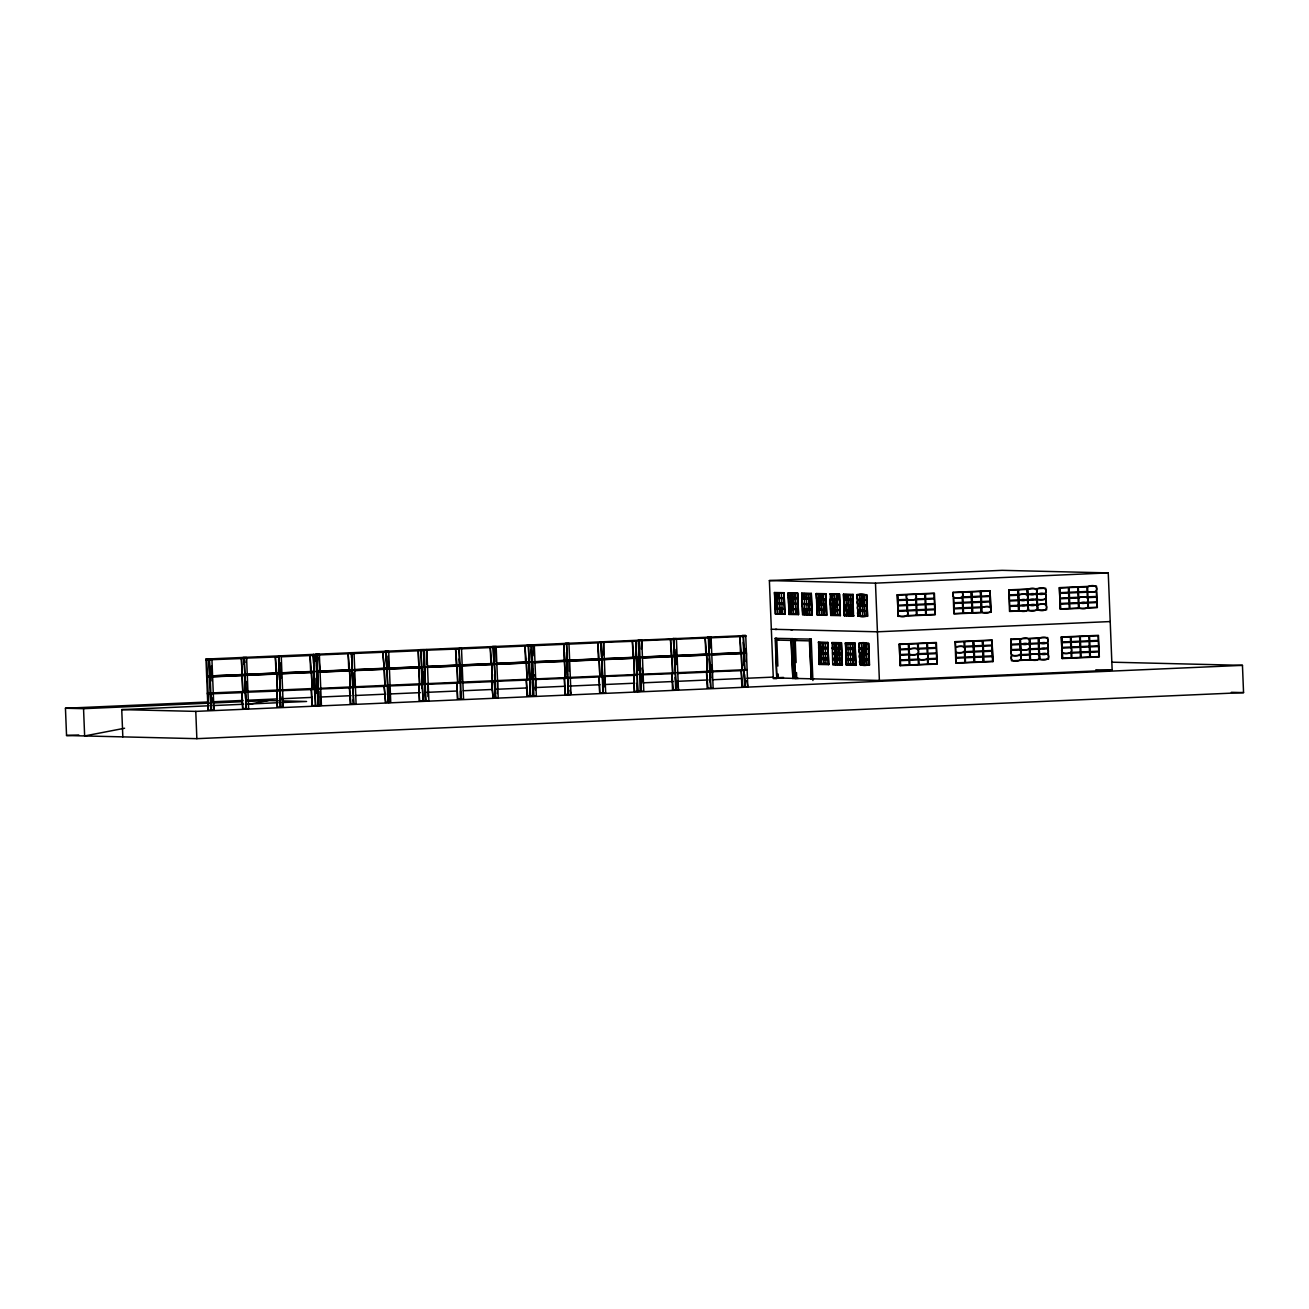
<?xml version="1.0" encoding="UTF-8"?>
<svg xmlns="http://www.w3.org/2000/svg" width="1309" height="1309" viewBox="0 0 1309 1309"><rect width="100%" height="100%" fill="white"/><g stroke="black" fill="none" stroke-linecap="round" stroke-linejoin="round"><path stroke-width="1.5" d="M124.584 728.246L84.643 735.953L83.547 708.676L65.45 708.251L66.546 735.511L196.857 738.669L1243.55 692.608L1242.454 665.348L1112.143 662.19M248.432 704.406L268.41 700.544L278.457 700.79M776.695 678.651L773.324 678.569L769.381 580.574L1002.154 570.331L1108.248 572.9L1112.159 670.208L879.386 680.451L773.292 677.882L783.502 677.44M769.381 580.574L875.476 583.143L1108.248 572.9M774.486 592.519L784.058 592.715L784.925 614.297L775.353 614.101L774.486 592.519L775.582 606.231M776.662 592.944L776.859 597.608M779.33 592.993L779.28 597.657M781.408 593.042L781.538 597.722M784.058 592.715L784.925 614.297M788.083 592.846L797.672 593.042L798.539 614.625L788.951 614.445L788.64 592.83M788.182 593.222L788.378 597.886L788.182 593.222L797.279 593.435L797.23 598.098M792.534 593.337L792.714 597.984M797.672 593.042L798.539 614.625M795.201 593.386L795.381 598.033M801.697 593.19L811.285 593.37L812.153 614.968L802.564 614.772L801.697 593.19L803.039 612.776M811.285 593.37L812.153 614.968M810.664 593.762L810.844 598.426M816.276 593.533L825.864 593.73L826.732 615.312L817.143 615.115L816.276 593.533L817.471 609.209M818.469 593.959L819.058 598.606L818.698 593.942M821.136 594.008L821.087 598.671L820.956 594.008M825.864 593.73L826.732 615.312M829.89 593.861L839.478 594.057L840.345 615.639L830.757 615.443L830.217 594.221M834.34 594.335L834.52 598.998M836.991 594.384L837.187 599.047M839.478 594.057L840.345 615.639M838.856 594.45L839.036 599.113M843.503 594.188L844.37 615.786L843.503 594.188L853.075 594.384L853.403 615.999L853.075 594.384M779.117 597.657L779.15 592.993M850.605 594.728L850.572 599.391M852.454 594.777L852.65 599.44M857.1 594.531L866.689 594.711L867.556 616.31L857.968 616.114L857.1 594.531L858.049 604.316M776.875 598.344L777.071 603.007M781.8 598.442L781.768 603.105M859.686 594.941L859.882 599.604M866.689 594.711L867.556 616.31M863.809 595.055L863.989 599.718M788.411 598.622L797.492 598.818L797.688 603.482L788.591 603.285L788.411 598.622L788.951 614.445M866.067 595.104L866.247 599.767M792.747 598.72L792.943 603.384M810.893 593.762L801.795 593.55L802.204 598.197M795.414 598.769L795.594 603.433M808.586 598.377L808.618 593.697L808.766 598.377M897.303 594.777L934.413 593.141L935.281 614.739L898.17 616.359L897.303 594.777L898.17 616.359M952.968 592.322L990.079 590.703L990.946 612.285L953.836 613.905L953.116 592.322M1008.65 589.868L1045.744 588.248L1046.611 609.83L1009.517 611.45L1008.781 589.868M1059.374 587.643L1096.484 586.023L1097.351 607.605L1060.241 609.225L1059.374 587.643L1060.372 609.225M804.495 598.998L804.462 603.662M806.524 599.064L806.72 603.711M897.761 595.12L906.335 594.744L906.532 599.407L897.941 599.784L897.81 595.12M971.245 591.897L962.671 592.273L962.917 596.92L971.442 596.56L971.245 591.897L971.442 596.56M980.49 591.488L971.916 591.864L972.162 596.528L980.67 596.151L980.49 591.488L980.67 596.151M1018.337 589.819L1026.91 589.443L1027.107 594.106L1018.517 594.482L1018.337 589.819L1018.582 594.482M1027.581 589.41C1039.559 584.092 1040.099 598.328 1027.761 594.073L1027.581 589.41L1027.827 594.073M1036.826 589.001C1048.804 583.699 1049.343 597.918 1037.006 593.664L1036.826 589.001L1037.055 593.664M1087.55 586.776C1099.527 581.458 1100.084 595.693 1087.746 591.439L1087.615 586.776M810.876 599.162L811.056 603.825M818.681 599.358L818.878 604.005M821.348 599.407L821.299 604.071M830.217 599.637L839.298 599.833L839.478 604.496L830.397 604.283L830.217 599.637L830.757 615.443M852.683 594.777L843.601 594.564L844.01 599.211M834.553 599.735L834.733 604.398M837.22 599.784L837.4 604.447M850.392 599.375L850.425 594.711M779.33 603.056L779.362 598.393L779.51 603.056M850.817 600.111L850.785 604.791M852.683 600.177L852.863 604.84M777.104 603.744L777.284 608.39M782.013 603.842L781.98 608.505M859.915 600.34L860.095 604.987M864.022 600.455L864.218 605.102M866.28 600.504L866.476 605.167M788.623 604.022L797.705 604.218L797.901 608.881L788.803 608.669L788.852 604.005M792.959 604.12L793.156 608.783M795.627 604.169L795.807 608.832M811.105 599.162L802.008 598.949L802.433 603.596M808.798 603.76L808.847 599.097L808.978 603.776M925.005 598.589L916.431 598.966L916.251 594.319L924.825 593.942L924.956 598.589M934.25 598.197L925.676 598.557L925.479 593.91L934.07 593.533L934.201 598.18M1017.862 594.515L1009.288 594.891L1009.092 590.228L1017.682 589.852L1017.813 594.515M1068.602 592.273L1060.012 592.65L1059.832 587.986L1068.406 587.626L1068.537 592.273M804.724 604.398L804.675 609.061M806.982 604.447L806.933 609.11M809.24 604.496L809.191 609.176M811.089 604.562L811.285 609.225M821.136 604.071L821.168 599.391M897.974 600.52L906.564 600.144L906.744 604.807L898.17 605.183L898.039 600.52M971.458 597.297L962.884 597.673L963.129 602.32L971.654 601.944L971.458 597.297L971.654 601.944M980.703 596.888L972.129 597.264L972.374 601.911L980.899 601.551L980.703 596.888L980.899 601.551M1018.549 595.219C1030.527 589.901 1031.083 604.136 1018.746 599.882L1018.549 595.219L1018.795 599.882M1027.794 594.81C1039.771 589.492 1040.328 603.727 1027.99 599.473L1027.794 594.81L1028.04 599.473M1037.039 594.401C1049.016 589.083 1049.556 603.318 1037.219 599.064L1037.039 594.401L1037.284 599.064M1087.763 592.175L1096.353 591.799L1096.533 596.462L1087.959 596.822L1087.828 592.175M818.894 604.742L819.499 609.405L819.123 604.742M821.561 604.791L821.528 609.47M830.43 605.036L839.511 605.233L839.707 609.896L830.61 609.683L830.659 605.02M834.766 605.134L834.962 609.798M852.912 600.16L843.814 599.964L844.223 604.611M846.318 604.66L846.121 599.997M850.605 604.774L850.654 600.111M779.542 608.456L779.591 603.776L779.722 608.456M851.03 605.511L850.997 610.174M852.895 605.576L853.075 610.223M777.317 609.127L777.497 613.79M862.386 605.789L862.353 610.452M864.235 605.854L864.431 610.501M866.509 605.903L866.689 610.567M788.836 609.405L797.934 609.618L798.114 614.281L789.032 614.068L789.065 609.405M811.318 604.545L802.237 604.349L802.646 608.996M793.189 609.519L793.369 614.183M795.839 609.569L796.036 614.232M809.027 609.16L809.06 604.496M925.234 603.989L916.644 604.365L916.464 599.702L925.038 599.342L925.168 603.989M1018.075 599.915L1009.501 600.275L1009.304 595.628L1017.895 595.251L1018.026 599.898M1068.815 597.673L1060.225 598.049L1060.045 593.386L1068.619 593.01L1068.749 597.673M898.187 605.92L906.777 605.543L906.957 610.207L898.383 610.583L898.252 605.92M916.676 605.102L925.25 604.725L925.447 609.389L916.856 609.765L916.725 605.102M953.868 603.465L962.442 603.089L962.622 607.752L954.048 608.129L953.917 603.465M971.687 602.696L963.097 603.056L963.342 607.72L971.867 607.343L971.687 602.696L971.867 607.343M980.932 602.287L972.342 602.664L972.587 607.311L981.112 606.934L980.932 602.287L981.112 606.934M1018.778 600.618C1030.739 595.3 1031.296 609.519 1018.958 605.265L1018.778 600.618L1019.007 605.265M1028.007 600.209C1039.984 594.891 1040.54 609.127 1028.203 604.856L1028.007 600.209L1028.252 604.873M1037.252 599.8L1045.826 599.424L1046.022 604.087L1037.448 604.463L1037.252 599.8L1037.448 604.463M1078.747 597.968C1090.724 592.666 1091.264 606.885 1078.927 602.631L1078.796 597.968M1087.992 597.575L1096.566 597.199L1096.746 601.845L1088.172 602.222L1088.041 597.575M809.453 609.896L809.404 614.559L809.273 609.896M811.302 609.961L811.498 614.608M821.348 609.454L821.381 604.791M819.123 610.141L819.303 614.805M821.774 610.19L821.741 614.87M837.613 609.847L837.024 605.183L837.384 609.847M830.642 610.419L839.724 610.632L839.92 615.279L830.822 615.083L830.871 610.419M834.978 610.534L835.175 615.181M853.124 605.56L844.027 605.363L844.452 610.01M850.817 610.174L850.866 605.511M779.755 613.839L779.804 609.176L779.935 613.856M851.259 610.91L851.21 615.574M860.308 610.387L859.718 605.74L860.095 610.403M853.108 610.976L853.304 615.623M862.598 611.188L862.566 615.852M864.464 611.238L864.644 615.901M866.722 611.303L866.902 615.95M811.531 609.945L802.45 609.749L802.859 614.396M916.202 609.798L907.628 610.174L907.432 605.511L916.022 605.134L916.153 609.798M1018.304 605.298L1009.714 605.674L1009.534 601.027L1018.107 600.651L1018.238 605.298M1069.028 603.073L1060.454 603.449L1060.257 598.786L1068.848 598.409L1068.978 603.073M971.9 608.08L963.326 608.456L963.555 613.119L972.08 612.743L971.9 608.08L972.08 612.743M981.145 607.671L972.554 608.047L972.8 612.71L981.325 612.334L981.145 607.671L981.325 612.334M981.799 607.638C993.776 602.336 994.333 616.555 981.995 612.301L981.865 607.654M1018.991 606.002C1030.968 600.7 1031.508 614.919 1019.171 610.665L1018.991 606.002L1019.236 610.665M1028.236 605.609C1040.213 600.291 1040.753 614.51 1028.416 610.256L1028.236 605.609L1028.465 610.256M1037.464 605.2C1049.442 599.882 1049.998 614.101 1037.661 609.847L1037.464 605.2L1037.661 609.847M1078.96 603.367C1090.937 598.049 1091.493 612.285 1079.156 608.031L1079.025 603.367M1088.204 602.958L1096.778 602.582L1096.975 607.245L1088.384 607.621L1088.254 602.958M821.561 614.854L821.61 610.19M837.842 615.23L837.236 610.583L837.613 615.246M853.337 610.959L844.256 610.747L844.665 615.41M851.046 615.574L851.079 610.91M860.357 615.786L859.948 611.139L860.537 615.786M857.968 616.114L858.279 610.19M916.415 615.197L907.841 615.557L907.644 610.91L916.235 610.534L916.365 615.197M925.659 614.788L917.085 615.165L916.889 610.501L925.479 610.125L925.61 614.788M962.851 613.152L954.261 613.528L954.081 608.865L962.655 608.489L962.786 613.152M1018.517 610.698L1009.926 611.074L1009.746 606.411L1018.32 606.034L1018.451 610.698M776.793 629.367L775.239 629.433M792.485 629.744L790.914 629.809M245.568 692.494L246.223 708.709L245.568 692.494L208.131 693.95L208.016 710.149L205.971 659.065L745.737 635.552L747.799 686.636L744.608 686.734L743.97 670.503L745.377 686.75M244.194 658.427L244.848 674.659L244.194 658.427L206.773 659.9L207.427 676.115M245.094 658.149L278.866 656.905L279.521 673.121L278.866 656.905M314.225 655.171L420.991 650.655L421.629 666.87L420.991 650.655M424.1 650.328L421.694 650.442L424.46 650.508M425.343 650.229L459.115 648.969L459.77 665.201L459.115 648.969M460.752 648.855L601.24 642.719L601.895 658.934L601.24 642.719M602.14 642.441L635.912 641.197L636.55 657.413L635.912 641.197M640.265 640.772L745.77 636.37M1110.196 621.562L877.423 631.805L771.345 629.236M778.56 639.921L775.664 640.052L776.777 678.078L775.19 638.35L776.744 638.285L777.857 666.085M794.432 678.406L792.845 638.677L791.274 638.743L792.878 678.471L790.947 640.428L775.664 640.052M796.968 640.363L794.056 640.494L795.185 678.52L793.598 638.792L795.152 638.727M812.905 680.533L811.236 639.119L809.682 639.185L811.269 678.913L809.355 640.87L794.056 640.494M818.24 642.195L827.828 642.392L828.712 664.645L819.123 664.448L818.779 642.163M820.416 642.604L821.283 664.138M818.812 642.85L827.304 643.079M823.083 642.654L823.721 664.187L822.903 642.654M825.161 642.719L825.979 664.252M827.828 642.392L828.712 664.645M818.6 643.226L827.223 643.455M831.837 642.523L841.425 642.719L842.325 664.972L832.737 664.776L832.18 642.883M832.426 643.177L840.902 643.423M836.287 642.997L837.155 664.514M841.425 642.719L842.325 664.972M838.954 643.046L839.822 664.563M840.803 643.112L841.671 664.628M845.45 642.85L855.039 643.046L855.939 665.299L846.35 665.103L845.45 642.85L846.269 649.395M832.197 643.553L840.836 643.783M855.039 643.046L855.939 665.299M846.023 643.504L854.515 643.75M852.552 643.373L853.19 664.907L852.388 643.373M845.81 643.881L854.45 644.11M854.417 643.439L855.284 664.956M859.064 643.177L860.471 664.743L869.52 664.956L868.652 643.373L859.064 643.177L859.931 664.759L869.52 664.956M861.649 643.603L861.829 648.25M868.652 643.373L868.963 664.988M865.756 643.717L865.953 648.364M868.014 643.766L868.211 648.43M818.747 647.202L827.386 647.431M899.283 644.11L936.393 642.474L937.26 664.056L900.15 665.692L899.283 644.11L900.15 665.692M954.965 641.655L992.058 640.036L992.926 661.618L955.832 663.238L955.095 641.655M1010.63 639.201L1047.724 637.581L1048.591 659.163L1011.497 660.783L1010.761 639.201M1061.354 636.976L1098.464 635.34L1099.331 656.938L1062.221 658.558L1061.354 636.976L1062.221 658.558M832.36 647.546L841 647.759M918.231 643.652L926.805 643.275L926.985 647.922L918.411 648.299L918.28 643.652M964.651 641.606L973.225 641.23L973.421 645.877L964.831 646.253L964.7 641.606M982.47 640.821L973.896 641.197L974.076 645.844L982.666 645.484L982.421 640.821L982.666 645.484M1011.072 639.561L1019.662 639.185L1019.842 643.848L1011.268 644.208L1011.137 639.561M1020.316 639.152C1032.179 633.834 1032.916 648.053 1020.513 643.815L1020.316 639.152L1020.513 643.815M1029.561 638.743L1038.135 638.367L1038.332 643.03L1029.741 643.406L1029.561 638.743L1029.807 643.406M1038.806 638.334C1050.783 633.032 1051.323 647.251 1038.986 642.997L1038.806 638.334L1039.051 642.997M1061.812 637.319L1070.386 636.959L1070.582 641.606L1061.992 641.983L1061.861 637.336M818.812 648.626L827.435 648.855M827.419 648.168L818.55 647.89L827.648 648.168M832.393 648.217L841.245 648.495M244.488 674.479L206.642 676.098L315.813 671.484M245.765 674.364L276.346 673.022M276.755 673.055L275.332 656.823L275.986 673.039L279.161 672.957L278.588 658.754M280.421 672.842L311.018 671.501M311.411 671.533L309.988 655.302L310.642 671.517L313.816 671.435M318.562 671.173L349.143 669.815M349.552 669.864L348.129 653.616L348.767 669.832L351.957 669.75M353.217 669.635L383.815 668.294M384.208 668.326L382.784 652.095L384.208 668.326L386.613 668.228L385.975 652.013M387.889 668.114L421.285 666.706M428.059 666.346L456.612 665.087M457.005 665.136L455.581 648.888L456.236 665.103L459.41 665.021L459.164 658.934M460.686 664.907L491.268 663.565M491.66 663.598L490.253 647.366L490.891 663.581L494.082 663.499L492.626 646.45L496.16 646.531L498.205 697.615L495.031 697.713L494.377 681.498L495.8 697.73M497.387 663.303L525.94 662.043M526.333 662.076L524.909 645.844L525.563 662.059L528.738 661.978L528.574 657.92M535.512 661.618L598.737 658.836M599.129 658.869L597.706 642.637L598.36 658.852L601.535 658.771M604.84 658.574L633.392 657.314M633.785 657.347L632.378 641.115L633.016 657.331L636.207 657.249L635.879 649.133M642.981 656.889L671.517 655.629M671.926 655.678L670.503 639.43L671.157 655.645L674.331 655.564L673.922 645.435M675.608 655.465L706.189 654.107M706.582 654.14L705.158 637.908L705.813 654.124L709.003 654.042M712.309 653.846L740.845 652.586M741.254 652.618L739.83 636.387L740.485 652.602L743.659 652.52L743.25 642.375M845.974 647.873L854.597 648.086M832.426 648.953L841.049 649.182M841.016 648.495L832.164 648.233M845.761 648.56L854.859 648.757L845.99 648.544M210.111 682.889L209.865 676.818L207.46 676.917L208.098 693.132M211.109 676.704L244.521 675.297L245.176 691.512M245.781 675.182L279.193 673.759L279.439 679.846M280.437 673.66L313.849 672.237M318.562 671.975L351.99 670.568L352.645 686.783M353.234 670.453L386.646 669.03L386.81 673.088M387.889 668.932L421.318 667.508L421.973 683.723M426.799 667.263L459.443 665.839L460.097 682.054M460.686 665.725L494.115 664.301M534.252 662.534L566.912 661.11L567.484 675.297M568.155 660.996L601.567 659.572M603.58 659.491L636.239 658.051L636.812 672.253M641.721 657.805L674.364 656.382L674.773 666.51M675.608 656.267L709.036 654.844M711.049 654.762L743.692 653.322L744.183 665.496M212.025 680.925L211.862 676.868L244.881 675.46L245.536 691.676L244.881 675.46M279.553 673.939L280.191 690.154L279.553 673.939L247.286 675.362M281.353 677.866L281.19 673.808L314.209 672.417L314.864 688.632M352.334 670.732L352.988 686.947L352.334 670.732L320.083 672.155M387.006 669.21L387.66 685.425L387.006 669.21L354.755 670.633M421.662 667.688L422.316 683.903L421.662 667.688L389.411 669.095M426.783 667.41L459.803 666.003L460.457 682.218L459.803 666.003M462.012 680.075L461.439 665.888L494.458 664.481L495.113 680.696L494.458 664.481M529.131 662.959L529.785 679.175L529.131 662.959L496.111 664.35L528.771 662.779L529.425 678.995M534.236 662.681L567.255 661.274L567.91 677.489L566.781 677.309M569.3 671.288L568.908 661.16L601.927 659.752L602.582 675.968L601.927 659.752M603.564 659.621L636.583 658.231L637.238 674.446L636.583 658.231M674.724 656.545L675.379 672.761L674.724 656.545L642.474 657.969M676.688 664.53L676.36 656.431L709.38 655.024L710.034 671.239L709.38 655.024M711.032 654.893L744.052 653.502L744.706 669.717L744.052 653.502M846.023 649.28L854.662 649.509M861.862 648.986L862.058 653.649M865.985 649.1L866.165 653.764M868.243 649.166L868.423 653.813M818.976 652.602L827.599 652.831M991.895 645.075L983.321 645.452L983.141 640.788L991.715 640.412L991.846 645.075M1089.055 640.805L1080.481 641.165L1080.301 636.518L1088.875 636.141L1089.006 640.788M818.992 653.289L827.861 653.567M832.573 652.929L841.212 653.158M909.199 649.444C921.176 644.126 921.732 658.362 909.395 654.107L909.248 649.444M918.443 649.035L927.017 648.659L927.214 653.322L918.623 653.698L918.493 649.035M955.619 647.399C967.596 642.097 968.153 656.316 955.815 652.062L955.685 647.399M964.864 646.99L973.454 646.63L973.634 651.277L965.06 651.653L964.929 647.006M982.683 646.221L974.109 646.597L974.354 651.244L982.879 650.868L982.683 646.221L982.879 650.868M1011.301 644.961L1019.875 644.584L1020.055 649.231L1011.481 649.608L1011.35 644.961M1020.529 644.552C1032.408 639.234 1033.128 653.453 1020.725 649.199L1020.529 644.552L1020.775 649.215M1029.774 644.143L1038.364 643.766L1038.544 648.43L1029.97 648.806L1029.774 644.143L1030.019 648.806M1039.019 643.733C1050.996 638.416 1051.552 652.651 1039.199 648.397L1039.019 643.733L1039.264 648.397M1062.024 642.719L1070.598 642.343L1070.795 647.006L1062.221 647.382L1062.09 642.719M819.025 654.025L827.664 654.238M832.606 653.616L841.245 653.895M846.187 653.273L854.826 653.486M832.639 654.353L841.262 654.582M846.236 654.68L854.875 654.909M862.075 654.385L862.271 659.049M866.198 654.5L866.378 659.163M868.456 654.565L868.636 659.212M819.189 658.002L827.828 658.231M936.442 652.913L927.868 653.289L927.688 648.626L936.262 648.266L936.393 652.913M992.124 650.475L983.534 650.835L983.354 646.188L991.927 645.812L992.058 650.475M1080.04 646.597L1071.449 646.973L1071.269 642.31L1079.843 641.95L1079.974 646.597M1089.284 646.188L1080.694 646.564L1080.514 641.917L1089.088 641.541L1089.219 646.188M909.411 654.844L918.002 654.467L918.182 659.131L909.608 659.507L909.477 654.844M955.848 652.798L964.422 652.422L964.602 657.085L956.028 657.462L955.897 652.798M973.667 652.013L965.077 652.389L965.273 657.053L973.847 656.676L973.667 652.013L973.847 656.676M982.912 651.62L974.321 651.98L974.567 656.643L983.092 656.267L982.912 651.62L983.092 656.267M1020.758 649.951L1029.332 649.575L1029.512 654.222L1020.938 654.598L1020.758 649.951L1020.938 654.598M1029.987 649.542L1038.577 649.166L1038.757 653.829L1030.183 654.189L1029.987 649.542L1030.232 654.189M1039.231 649.133C1051.209 643.815 1051.765 658.051 1039.428 653.796L1039.231 649.133L1039.477 653.796M832.802 658.329L841.425 658.558M819.238 659.425L827.877 659.638M832.589 659.016L841.458 659.294M846.399 658.656L855.039 658.885M832.851 659.752L841.491 659.965M846.432 659.343L855.072 659.621M846.465 660.08L855.088 660.309M862.304 659.785L862.484 664.448M866.411 659.9L866.607 664.563M868.669 659.949L868.865 664.612M819.401 663.401L828.041 663.63M936.671 658.312L928.081 658.689L927.901 654.025L936.475 653.649L936.606 658.312M992.337 655.858L983.763 656.234L983.566 651.587L992.14 651.211L992.271 655.858M1080.252 651.997L1071.678 652.373L1071.482 647.71L1080.072 647.333L1080.203 651.997M819.647 663.745L828.695 663.974M909.64 660.243L918.214 659.867L918.394 664.53L909.82 664.89L909.69 660.243M956.061 658.198L964.635 657.822L964.831 662.485L956.241 662.861L956.11 658.198M973.88 657.413L965.306 657.789L965.486 662.452L974.06 662.076L973.831 657.413L974.06 662.076M983.124 657.003L974.551 657.38L974.78 662.043L983.304 661.667L983.124 657.003L983.304 661.667M1020.971 655.334L1029.545 654.975L1029.741 659.621L1021.151 659.998L1020.971 655.334L1021.216 659.998M1030.216 654.942C1042.193 649.624 1042.733 663.843 1030.396 659.589L1030.216 654.942L1030.461 659.589M1039.444 654.533C1051.422 649.215 1051.978 663.434 1039.641 659.18L1039.444 654.533L1039.69 659.18M819.123 664.448L819.025 648.053M833.015 663.728L841.638 663.958M833.26 664.088L842.292 664.301L836.876 664.17M846.612 664.056L855.252 664.285M854.646 643.423L845.549 643.226L846.645 664.727M848.51 664.792L847.872 643.259M532.19 679.06L425.016 683.723L425.13 667.525M533.254 679.027L639.643 674.348M640.706 674.299L747.112 669.619M846.35 665.103L846.481 654.598M850.768 664.841L850.13 643.308M246.452 692.216L280.224 690.972L280.879 707.187L279.75 706.991M281.124 690.694L314.896 689.434L315.551 705.666L317.956 705.551L315.829 654.222L319.363 654.32L321.425 705.404L318.234 705.486L317.923 697.386M319.249 689.009L353.021 687.765L353.675 703.98L356.081 703.882L354.035 652.782L350.501 652.7L354.068 653.6M353.921 687.487L387.693 686.243L388.348 702.458L390.753 702.344L388.708 651.26L385.157 651.178M388.577 685.965L422.349 684.705L423.003 700.937L422.349 684.705M426.718 684.28L460.49 683.036L461.128 699.251L460.015 699.055M462.126 682.905L495.146 681.514M496.046 681.236L529.818 679.993L530.472 696.208L532.878 696.093L530.75 644.764L534.285 644.862L536.346 695.946L533.156 696.028L532.583 681.842M534.17 679.551L567.942 678.307L568.597 694.523L571.002 694.424L568.957 643.324L565.423 643.243M569.579 678.177L602.615 676.786L603.253 693.001L602.615 676.786M603.498 676.508L637.27 675.264L637.925 691.479L636.796 691.283M641.639 674.822L675.411 673.579L676.049 689.794L678.471 689.696L676.409 638.596L672.875 638.514L676.442 639.414M711.114 637.892L707.547 636.992L711.082 637.074L713.127 688.174L710.722 688.272L710.067 672.057L677.817 673.481M710.967 671.779L744.739 670.535M936.884 663.712L928.31 664.088L928.114 659.425L936.704 659.049L936.835 663.712M1080.465 657.396L1071.891 657.773L1071.695 653.109L1080.285 652.733L1080.416 657.396M65.45 708.251L208.278 701.968M212.353 701.788L242.95 700.43M247.041 700.25L277.639 698.908M281.73 698.728L312.327 697.386M320.492 697.026L351.09 695.684M355.181 695.504L385.779 694.146M389.869 693.966L420.467 692.625M426.587 692.363L457.185 691.005M463.321 690.743L491.873 689.483M495.964 689.303L526.562 687.961M534.726 687.601L565.324 686.243M569.415 686.08L600.013 684.722M604.087 684.542L634.701 683.2M642.866 682.84L673.464 681.498M677.538 681.318L708.153 679.96M712.227 679.78L740.796 678.537M746.915 678.258L773.439 677.097M776.777 678.078L780.082 677.964M83.547 708.676L209.489 703.146M213.547 702.966L242.001 701.706M248.088 701.444L268.41 700.544M792.469 678.455L795.365 678.324M795.185 678.52L798.49 678.406M810.876 678.896L813.773 678.782M122.833 736.869L121.737 709.609L209.08 705.764M213.138 705.584L243.621 704.242M247.679 704.062L278.146 702.72M282.22 702.54L306.584 701.477L282.466 700.888M208.016 710.149L211.191 710.067L210.553 693.852M242.689 708.627L242.034 692.412L242.689 708.627L245.094 708.513M277.344 707.105L276.69 690.874L277.344 707.105L280.535 707.007L279.881 690.792M312.017 705.567L311.362 689.352L312.017 705.567L314.422 705.469M350.91 703.915L349.487 687.683L350.141 703.898L353.315 703.817L353.152 699.759M385.582 702.393L384.159 686.145L385.582 702.393L387.988 702.279L387.333 686.063M419.469 700.839L418.815 684.623L419.469 700.839L421.874 700.74M457.594 699.17L456.956 682.954L457.594 699.17L460.784 699.088L460.457 690.972M493.035 697.664L491.611 681.433L493.035 697.664L495.44 697.55L494.802 681.334M527.707 696.143L526.283 679.895L526.938 696.11L530.112 696.028L529.867 689.941M565.063 694.441L564.408 678.226L565.063 694.441L568.237 694.359L567.828 684.214M599.718 692.919L599.08 676.704L599.718 692.919L602.909 692.821L602.255 676.606M634.39 691.397L633.736 675.166L634.39 691.397L637.565 691.299L637.238 683.2M641.034 691.152L638.628 691.25M673.284 689.728L671.877 673.497L672.515 689.712L675.706 689.63L675.215 677.457M707.956 688.207L706.533 671.975L707.187 688.19L710.362 688.092M742.612 686.685L741.205 670.437L741.843 686.669L745.034 686.571L744.543 674.413M210.127 693.999L210.782 710.214L213.956 710.132L211.911 659.049L208.376 658.951L211.943 659.851M245.454 708.693L248.628 708.611L246.583 657.511L243.049 657.429M277.737 656.709L281.239 655.989L283.284 707.073L280.11 707.171L280.224 690.972M422.234 700.92L425.409 700.822L423.363 649.739M425.294 690.628L425.703 700.757L428.877 700.675L426.832 649.591L423.331 650.311M457.986 648.789L461.488 648.053L463.55 699.153L460.359 699.235L460.49 683.036M602.484 692.985L605.674 692.886L603.613 641.803L600.078 641.721M638.285 640.281L640.33 691.365L637.156 691.463L637.27 675.264M640.265 691.136L643.799 691.217L641.754 640.134L634.783 641.001M121.737 709.609L195.777 711.392L1242.454 665.348M66.546 735.511L78.785 734.971M990.079 590.703L990.946 612.285M829.988 594.237L839.085 594.433M866.296 595.104C853.223 589.983 854.188 604.3 866.476 599.751M788.378 597.886L797.459 598.082M801.992 598.213L811.073 598.409M830.184 598.9L839.265 599.097M843.781 599.227L852.879 599.424M866.509 600.504C853.452 595.382 854.401 609.699 866.705 605.151M802.204 603.613L811.285 603.809M844.01 604.627L853.092 604.823M866.722 605.887C853.664 600.782 854.63 615.099 866.918 610.55M802.417 608.996L811.498 609.209M844.223 610.01L853.304 610.223M866.951 611.287C853.877 606.182 854.842 620.482 867.131 615.95M802.63 614.396L811.727 614.608M844.436 615.41L853.517 615.623M844.37 615.786L853.943 615.966M742.203 635.47L745.737 635.552M775.19 638.35L792.845 638.677M793.598 638.792L811.236 639.119M973.356 645.877L973.176 641.23M831.951 642.899L841.033 643.095M868.243 643.75C855.186 638.645 856.151 652.962 868.44 648.413M641.786 640.935L641.345 649.035M973.585 651.277L973.389 646.63M603.645 642.621L603.367 654.762M868.472 649.149C855.399 644.044 856.364 658.345 868.652 653.813M530.783 645.582L534.317 645.664M531.912 645.779L527.282 644.928L531.879 644.961L533.925 696.044M528.443 645.926L529.098 662.141L528.345 644.879M845.99 653.944L855.072 654.222M868.685 654.549C855.611 649.444 856.577 663.745 868.865 659.212M742.89 652.504L746.425 652.586L639.25 657.249L638.677 643.046M496.193 647.35L495.996 661.52M746.457 653.387L746.015 661.487M992.926 661.618L991.927 640.019M818.992 658.689L828.073 658.951M868.898 659.949C855.824 654.827 856.79 669.144 869.094 664.596M673.562 655.547L677.097 655.629M419.829 649.657L424.427 649.689L425.703 700.757M426.865 650.393L426.669 664.563M638.203 657.298L531.798 661.978L531.307 649.804M388.724 652.078L385.55 652.16L386.973 668.392L386.319 652.177M637.287 658.002L640.052 658.067M1095.829 669.815L1112.159 670.208M832.819 664.416L841.9 664.612M846.416 664.743L855.513 664.956M566.11 660.276L566.552 652.193M315.862 655.04L319.396 655.122M313.456 655.138L316.991 655.236M567.255 661.274L567.141 677.473M530.734 662.027L424.329 666.706L424.001 658.591M532.599 662.796L532.403 676.982M281.271 656.807L313.522 655.384L314.176 671.599L313.424 654.336M531.536 662.845L531.339 677.015M246.616 658.329L245.994 662.37M708.905 671.059L712.44 671.141M205.971 659.065L209.505 659.147L211.551 710.231M712.472 671.942L711.949 678.013M206.004 659.867L209.538 659.965M710.067 672.057L710.722 688.272M423.282 666.756L317.645 671.452L316.631 665.348M675.411 673.579L676.049 689.794M643.112 674.184L642.097 668.081M385.844 668.212L389.378 668.294M643.144 675.002L642.621 681.056M640.739 675.1L640.625 691.299M605.02 676.671L604.66 686.8M1231.327 692.314L1243.55 692.608M320.05 671.337L318.709 657.134M317.678 672.253L317.563 688.452L425.441 683.576L425.196 677.489M567.942 678.307L567.828 694.506M314.209 672.417L314.095 688.616M535.659 678.913L534.726 674.839M278.392 672.941L281.926 673.022M535.692 679.731L535.332 689.843M529.818 679.993L530.472 696.208M747.799 686.636L746.784 680.533M497.567 681.4L497.273 693.557M212.598 676.066L209.064 675.984L209.865 676.818M206.675 676.9L210.209 676.982M678.471 689.696L677.375 681.564M421.203 683.707L424.738 683.789M428.223 684.46L427.945 696.601M423.052 684.492L425.818 684.558M387.693 686.243L388.348 702.458M351.876 686.767L355.41 686.849M353.021 687.765L353.675 703.98M567.468 694.326L568.597 694.523M571.002 694.424L570.069 690.35M313.735 688.436L317.269 688.518M318.365 689.287L315.6 689.221L318.005 689.123L318.169 693.165M314.896 689.434L315.551 705.666M317.302 689.336L316.696 693.377M244.407 691.496L247.941 691.577M210.864 693.214L207.329 693.115L317.972 688.305L317.809 684.247M207.362 693.934L210.896 694.015M425.343 700.593L423.707 700.708M283.284 707.073L282.122 696.928M213.956 710.132L212.696 697.942M875.476 583.143L879.386 680.451M864.038 595.039L864.169 599.718M864.251 600.438L864.382 605.118M864.464 605.838L864.611 610.501M864.693 611.238L864.824 615.901M865.985 643.701L866.133 648.364M866.214 649.1L866.345 653.764M866.427 654.5L866.558 659.163M866.64 659.883L866.771 664.563M861.78 594.99L861.911 599.669M861.993 600.389L862.124 605.053M863.727 643.652L863.875 648.315M863.956 649.035L864.087 653.715M864.169 654.435L864.3 659.114M864.382 659.834L864.513 664.514M859.522 594.941L859.653 599.604M859.735 600.324L859.866 605.003M861.469 643.586L861.6 648.266M861.682 648.986L861.829 653.666M861.911 654.385L862.042 659.049M862.124 659.785L862.255 664.448M848.167 594.662L848.297 599.326M848.379 600.062L848.527 604.725M848.608 605.445L848.739 610.125M848.821 610.845L848.952 615.525M845.909 594.613L846.039 599.277M846.35 605.396L846.481 610.076M846.563 610.796L846.694 615.459M836.827 594.384L836.958 599.064M837.04 599.784L837.171 604.447M838.774 643.046L839.593 664.579M834.569 594.335L834.7 598.998M834.782 599.735L834.913 604.398M834.995 605.118L835.126 609.798M835.207 610.518L835.355 615.197M836.516 642.981L837.335 664.53M832.311 594.27L832.442 598.949M832.524 599.669L832.655 604.349M832.737 605.069L832.868 609.749M832.949 610.469L833.097 615.132M834.258 642.932L835.077 664.465M823.214 594.057L823.345 598.72M823.426 599.457L823.574 604.12M823.639 604.856L823.786 609.519M823.868 610.239L823.999 614.919M818.91 599.342L819.041 604.022M819.352 610.141L819.483 614.805M820.645 642.604L821.463 664.138M806.36 593.648L806.508 598.328M807.015 609.83L807.146 614.51M804.102 593.599L804.25 598.262M804.757 609.781L804.888 614.461M795.021 593.37L795.152 598.049M795.234 598.769L795.365 603.449M795.447 604.169L795.594 608.832M795.676 609.569L795.807 614.232M795.234 640.706L796.117 662.567M796.51 672.499L796.756 678.455M792.763 593.321L792.894 597.984M792.976 598.72L793.107 603.384M793.189 604.12L793.336 608.783M793.418 609.503L793.549 614.183M790.505 593.272L790.636 597.935M790.718 598.655L790.849 603.334M790.931 604.054L791.061 608.734M791.143 609.454L791.291 614.117M782.062 609.241L782.193 613.905M776.892 592.928L777.022 597.608M777.104 598.328L777.251 603.007M777.333 603.727L777.464 608.407M777.546 609.127L777.677 613.79M778.184 674.037L778.348 678.013M745.492 648.511L745.655 652.569M710.345 637.876L710.754 648.004M711.425 665.037L711.671 671.124M708.349 637.827L708.84 649.984M709.2 658.902L709.674 671.075M709.707 671.877L710.116 682.022M676.082 649.526L676.328 655.613M674.037 639.528L674.691 655.744L673.268 639.496M639.332 640.232L641.394 691.316M639.872 661.961L640.183 670.061M639.283 658.051L639.774 670.224M638.236 658.1L638.71 670.273M600.88 642.555L601.453 656.742M601.895 667.688L602.222 675.804M533.548 645.648L533.957 655.793M532.485 668.719L532.812 676.818M494.524 674.446L494.769 680.533M423.478 671.615L423.969 683.773M420.631 650.475L420.876 656.562M422.005 684.542L422.169 688.599M388.118 656.104L388.609 668.277M389.411 688.141L389.984 702.328M354.068 672.63L354.641 686.832M351.303 653.535L351.466 657.593M320.083 691.185L320.656 705.387M319.02 705.502L316.958 654.418L312.409 655.187M316.647 655.056L316.876 661.143M316.222 655.204L316.467 661.29M317.596 689.27L317.76 693.328M315.174 655.253L315.404 661.34M316.091 678.373L316.5 688.501M313.178 655.204L313.505 663.319M313.931 674.266L314.504 688.452M314.536 689.27L314.782 695.357M280.748 662.861L281.157 673.006M246.763 681.416L247.172 691.561M243.85 658.263L244.096 664.35M245.208 692.314L245.454 698.401M211.42 665.921L211.829 676.049M209.178 659.785L209.833 676M208.769 659.932L209.407 676.164M209.44 676.966L210.095 693.181M195.777 711.392L196.857 738.669M774.813 592.879L783.666 593.092L783.862 597.755L774.764 597.558L774.813 592.879M790.669 593.272L790.456 597.935L790.669 593.272M804.282 593.599L804.07 598.262L804.282 593.599M806.54 593.648L806.328 598.311L806.54 593.648M816.62 593.893L825.472 594.106L825.652 598.769L816.571 598.557L816.62 593.893M823.394 594.057L823.181 598.72L823.394 594.057M832.475 594.286L832.262 598.949L832.475 594.286M846.089 594.613L845.876 599.277L846.089 594.613M848.347 594.662L848.134 599.326L848.347 594.662M775.026 598.278L783.895 598.491L784.075 603.154L774.993 602.942L775.026 598.278M861.96 594.99L861.731 599.653L861.96 594.99M790.898 598.671L790.685 603.334L790.898 598.671M915.58 594.351L907.006 594.711C902.948 602.549 920.292 601.682 915.58 594.351M962 592.306L953.427 592.682C949.385 600.504 966.729 599.637 962 592.306M989.735 591.079L981.145 591.455L981.39 596.119L989.915 595.742L989.735 591.079M1077.651 587.217L1069.077 587.594L1069.306 592.241L1077.831 591.864L1077.651 587.217M1086.895 586.808L1078.305 587.185L1078.551 591.848L1087.075 591.472L1086.895 586.808M816.832 599.293L825.684 599.506L825.881 604.169L816.783 603.956L816.832 599.293M823.606 599.457L823.394 604.12L823.606 599.457M832.688 599.669L832.475 604.333L832.688 599.669M848.559 600.062L848.347 604.725L848.559 600.062M775.239 603.678L784.107 603.891L784.287 608.554L775.206 608.341L775.239 603.678M862.173 600.389L861.96 605.053L862.173 600.389M791.111 604.054L790.898 608.718L791.111 604.054M915.793 599.735L907.219 600.111L907.464 604.774L915.989 604.398L915.793 599.735M934.282 598.933L925.708 599.309L925.938 603.956L934.462 603.58L934.282 598.933M962.23 597.706L953.639 598.066L953.885 602.729L962.41 602.353L962.23 597.706M989.948 596.479L981.374 596.855L981.619 601.518L990.144 601.142L989.948 596.479M1077.863 592.617L1069.289 592.977L1069.535 597.64L1078.06 597.264L1077.863 592.617M1087.108 592.208L1078.534 592.584L1078.763 597.231L1087.288 596.855L1087.108 592.208M817.045 604.693L825.914 604.905L826.094 609.569L817.012 609.356L817.045 604.693M823.819 604.856L823.606 609.519L823.819 604.856M832.917 605.069L832.704 609.732L832.917 605.069M846.514 605.396L846.301 610.059L846.514 605.396M848.772 605.462L848.559 610.125L848.772 605.462M775.452 609.078L784.32 609.29L784.5 613.954L775.419 613.741L775.452 609.078M782.242 609.241L782.013 613.905L782.242 609.241M791.323 609.454L791.111 614.117L791.323 609.454M804.937 609.781L804.724 614.445L804.937 609.781M807.195 609.847L806.982 614.51L807.195 609.847M934.495 604.333L925.921 604.693L926.167 609.356L934.691 608.98L934.495 604.333M990.16 601.878L981.586 602.255L981.832 606.901L990.357 606.525L990.16 601.878M1078.076 598L1069.502 598.377L1069.748 603.04L1078.272 602.664L1078.076 598M817.258 610.092L826.126 610.305L826.306 614.952L817.225 614.755L817.258 610.092M824.032 610.256L823.819 614.919L824.032 610.256M833.129 610.469L832.917 615.132L833.129 610.469M846.743 610.796L846.514 615.459L846.743 610.796M849.001 610.861L848.772 615.525L849.001 610.861M906.99 610.943L898.416 611.319C894.358 619.141 911.702 618.273 906.99 610.943M934.708 609.716L926.134 610.092L926.379 614.755L934.904 614.379L934.708 609.716M1069.06 603.809L1060.486 604.185L1060.715 608.849L1069.24 608.472L1069.06 603.809M1078.305 603.4L1069.715 603.776L1069.96 608.44L1078.485 608.063L1078.305 603.4M818.567 642.555L827.419 642.768L828.286 664.285L819.205 664.088L818.567 642.555M834.438 642.932L835.289 664.465L834.438 642.932M863.907 643.652L863.695 648.315L863.907 643.652M908.315 644.077L899.741 644.453L899.987 649.117L908.511 648.74L908.315 644.077M917.56 643.684L908.986 644.044L909.231 648.708L917.756 648.331L917.56 643.684M936.05 642.866L927.459 643.243L927.705 647.89L936.23 647.513L936.05 642.866M963.997 641.639L955.406 642.015L955.652 646.662L964.177 646.286L963.997 641.639M1079.63 636.55L1071.057 636.927L1071.302 641.574L1079.81 641.197L1079.63 636.55M1098.12 635.732L1089.53 636.109L1089.775 640.772L1098.3 640.396L1098.12 635.732M864.12 649.051L863.907 653.715L864.12 649.051M908.544 649.477L899.954 649.853L900.199 654.516L908.724 654.14L908.544 649.477M1098.333 641.132L1089.759 641.508L1089.988 646.155L1098.513 645.779L1098.333 641.132M864.333 654.435L864.12 659.098L864.333 654.435M908.757 654.876L900.183 655.253L900.412 659.916L908.937 659.54L908.757 654.876M927.23 654.058L918.656 654.435C914.615 662.256 931.959 661.389 927.23 654.058M1020.087 649.984L1011.513 650.344C1007.455 658.165 1024.8 657.314 1020.087 649.984M1070.827 647.742L1062.237 648.119C1058.196 655.94 1075.54 655.073 1070.827 647.742M1089.301 646.924L1080.727 647.301L1080.972 651.964L1089.497 651.587L1089.301 646.924M1098.546 646.531L1089.972 646.891L1090.217 651.555L1098.742 651.178L1098.546 646.531M864.562 659.834L864.349 664.497L864.562 659.834M908.97 660.276L900.396 660.652L900.641 665.299L909.166 664.923L908.97 660.276M927.459 659.458L918.869 659.834L919.114 664.497L927.639 664.121L927.459 659.458M992.369 656.611L983.779 656.971L984.024 661.634L992.549 661.258L992.369 656.611M1020.3 655.367L1011.726 655.744C1007.668 663.565 1025.029 662.698 1020.3 655.367M1071.04 653.142L1062.466 653.518L1062.695 658.182L1071.22 657.805L1071.04 653.142M1089.53 652.324L1080.939 652.7L1081.185 657.363L1089.71 656.987L1089.53 652.324M1098.758 651.915L1090.184 652.291L1090.43 656.954L1098.955 656.578L1098.758 651.915M846.874 664.416L855.906 664.628L846.874 664.416M743.365 636.469L744.019 652.684L743.365 636.469M708.693 637.99L709.347 654.205L708.693 637.99M563.819 644.175L564.457 660.407L563.819 644.175M566.584 644.241L567.222 660.472L566.584 644.241M493.788 647.448L494.426 663.663L493.788 647.448M741.287 653.436L741.941 669.652L741.287 653.436M706.615 654.958L707.269 671.173L706.615 654.958M671.959 656.48L672.613 672.695L671.959 656.48M418.226 650.589L418.88 666.805L418.226 650.589M633.818 658.165L634.472 674.38L633.818 658.165M351.663 653.698L352.301 669.93L351.663 653.698M599.162 659.687L599.817 675.902L599.162 659.687M564.49 661.209L565.144 677.424L564.49 661.209M526.365 662.894L527.02 679.109L526.365 662.894M241.429 658.362L242.083 674.577L241.429 658.362M491.693 664.416L492.348 680.631L491.693 664.416M457.037 665.937L457.692 682.153L457.037 665.937M418.913 667.623L419.551 683.838L418.913 667.623M384.241 669.144L384.895 685.36L384.241 669.144M349.568 670.666L350.223 686.881L349.568 670.666M311.444 672.351L312.098 688.567L311.444 672.351M276.788 673.873L277.426 690.088L276.788 673.873M242.116 675.395L242.77 691.61L242.116 675.395"/></g></svg>
